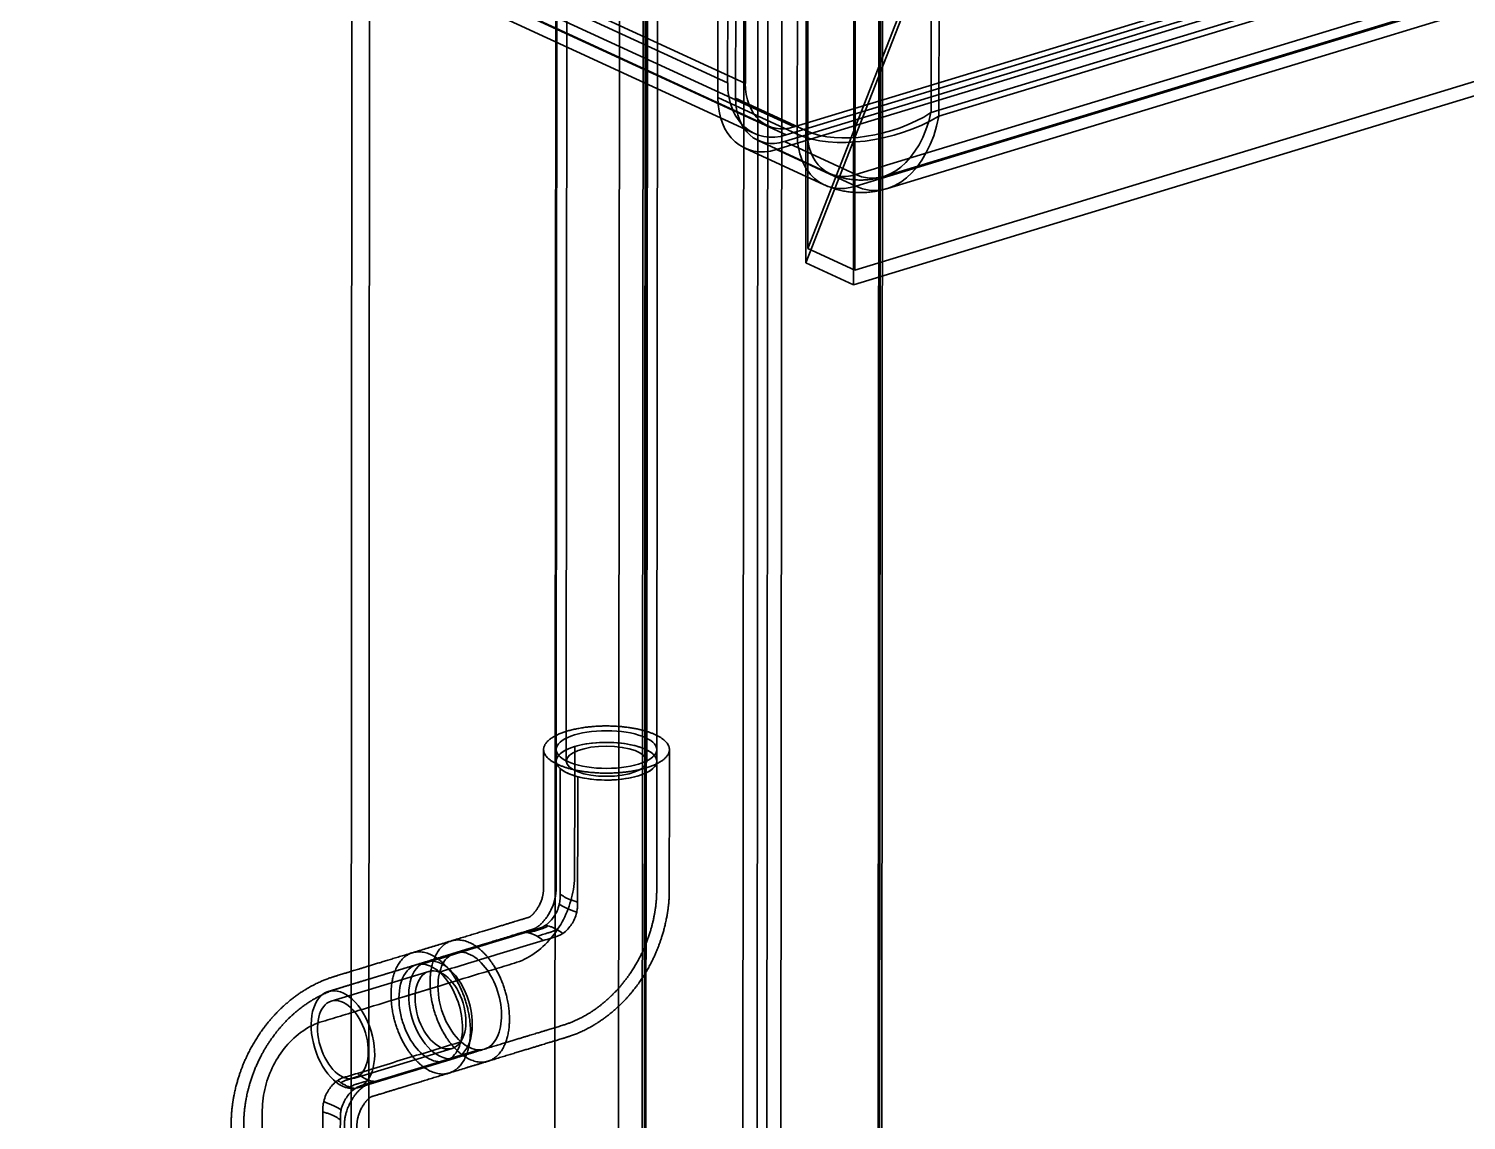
# Model space of a CAD drawing. Header units: millimetres. Extents: x 13 to 1054, y -1204 to 736.
# Drawn here: x 367.5 to 653.1, y -774.1 to -557.2 of the extents above; entities that cross this region are included whole.
import ezdxf

# ---------------------------------------------------------------- set-up
doc = ezdxf.new("R2010")
doc.units = ezdxf.units.MM
doc.layers.add('1', color=7, linetype='Continuous', true_color=0xffffff)

msp = doc.modelspace()

# ---------------------------------------------------------------- linework, layer by layer
at = {"layer": '1', "color": 27, "linetype": 'Continuous', "lineweight": 35}
for p, q in [((473.14, 483.86), (472.28, -702.77)), ((475.14, 483.86), (474.28, -702.77)), ((490.28, -702.78), (491.14, 483.85)), ((492.28, -702.78), (493.14, 483.85)), ((472.28, -700.45), (472.28, -702.77)), ((492.28, -702.78), (492.28, -700.47)), ((446.37, -742.65), (426.98, -748.55)), ((446.96, -744.56), (427.57, -750.47)), ((432.23, -765.77), (451.62, -759.87)), ((432.81, -767.69), (452.2, -761.78))]:
    msp.add_line(p, q, dxfattribs=at)
at = {"layer": '1', "color": 7, "linetype": 'Continuous', "lineweight": 35}
for p, q in [((471.74, -1189.27), (472.86, 345)), ((484.37, -1195.1), (485.48, 339.18)), ((504.53, -413.24), (504.41, -570.84)), ((508.04, -413.38), (507.93, -570.98)), ((506.35, -567.93), (506.46, -414.97)), ((509.87, -568.07), (509.98, -415.1)), ((520.19, -578.12), (520.31, -420.52)), ((522.13, -577.53), (522.25, -419.93)), ((546.86, -425.53), (546.76, -573.85)), ((548.44, -426.25), (548.33, -574.58)), ((367.47, -503.87), (506.35, -567.93)), ((369.41, -503.28), (509.87, -568.07)), ((372.82, -513.95), (511.7, -578.01)), ((373.87, -511.68), (514.33, -576.47)), ((519.56, -576.7), (379.1, -511.92)), ((517.98, -578.29), (379.09, -514.24)), ((546.76, -573.85), (670.84, -536.06)), ((548.33, -574.58), (672.42, -536.79)), ((517.62, -579.61), (649.46, -539.46)), ((645.94, -539.32), (517.98, -578.29)), ((647.52, -537.73), (519.56, -576.7)), ((516.04, -581.2), (647.88, -541.05)), ((663.66, -546.01), (531.82, -586.16)), ((663.66, -548.33), (531.82, -588.48)), ((537.37, -586.55), (668.33, -546.66)), ((538.1, -588.94), (669.06, -549.05)), ((504.41, -570.84), (520.19, -578.12)), ((507.93, -570.98), (522.13, -577.53)), ((512.39, -579.37), (526.59, -585.93)), ((531.82, -586.16), (517.62, -579.61)), ((509.76, -580.92), (525.55, -588.2)), ((531.82, -588.48), (516.04, -581.2))]:
    msp.add_line(p, q, dxfattribs=at)
at = {"layer": '1', "color": 5, "linetype": 'Continuous', "lineweight": 35}
for p, q in [((514.93, 313.85), (513.87, -1151.82)), ((516.68, -1151.93), (517.74, 313.74)), ((490.15, 305.95), (489.09, -1159.72)), ((489.82, -1159.14), (490.89, 306.53)), ((490.6, 305.48), (489.53, -1160.2)), ((535.96, -1162.01), (537.02, 303.66)), ((537.31, 304.72), (536.25, -1160.95)), ((536.7, -1161.43), (537.76, 304.24)), ((509.1, -1169.22), (510.17, 296.45)), ((512.98, 296.34), (511.92, -1169.33)), ((435.57, -36.57), (434.97, -870.92)), ((432.05, -38.75), (431.45, -868.47))]:
    msp.add_line(p, q, dxfattribs=at)
at = {"layer": '1', "color": 254, "linetype": 'Continuous', "lineweight": 35}
for p, q in [((521.88, -603.7), (522.03, -402.53)), ((522.28, -600.83), (522.42, -403.37)), ((531.35, -608.06), (531.5, -406.89)), ((531.64, -605.15), (531.79, -407.69)), ((521.88, -603.7), (564.7, -493.97)), ((522.28, -600.83), (564.31, -493.12)), ((700.42, -556.57), (531.35, -608.06)), ((697.61, -554.61), (531.64, -605.15)), ((531.64, -605.15), (522.28, -600.83)), ((531.35, -608.06), (521.88, -603.7))]:
    msp.add_line(p, q, dxfattribs=at)
at = {"layer": '1', "color": 7, "linetype": 'Continuous', "lineweight": 35}
for centre, major_axis, ratio, start_param, end_param in [((517.99, -564.39), (6.28, 13.62), 0.718822, 2.140417, 3.711214), ((519.56, -565.12), (5.24, 11.35), 0.718822, 2.140417, 3.711214), ((516.05, -567.3), (-6.28, -13.62), 0.718822, 5.28201, 6.852806), ((517.62, -568.02), (-5.24, -11.35), 0.718822, 5.28201, 6.852806), ((535.71, -568.76), (17.32, 4.91), 0.512275, 3.680416, 5.251212), ((535.71, -568.76), (1.07, 18.12), 0.643575, 2.894913, 4.465709), ((535.71, -568.76), (19.86, 4.81), 0.499476, 3.704303, 5.275099), ((535.71, -568.76), (0.27, 20.56), 0.642361, 2.862803, 4.433599), ((531.83, -574.58), (6.28, 13.62), 0.718822, 2.140417, 3.711214), ((531.83, -574.58), (5.24, 11.35), 0.718822, 2.140417, 3.711214)]:
    msp.add_ellipse(centre, major_axis=major_axis, ratio=ratio, start_param=start_param, end_param=end_param, dxfattribs=at)
at = {"layer": '1', "color": 27, "linetype": 'Continuous', "lineweight": 35}
for centre, major_axis, ratio in [((482.28, -700.46), (-10, 0.01), 0.374927), ((482.28, -702.78), (10, -0.01), 0.374927), ((482.28, -702.78), (-8, 0.01), 0.374927), ((449.29, -752.21), (2.91, -9.57), 0.585427), ((449.29, -752.21), (-2.33, 7.65), 0.585427), ((429.9, -758.12), (2.91, -9.57), 0.585427), ((429.9, -758.12), (-2.33, 7.65), 0.585427)]:
    msp.add_ellipse(centre, major_axis=major_axis, ratio=ratio, dxfattribs=at)
at = {"layer": '1', "color": 7, "linetype": 'Continuous', "lineweight": 35}
for points, knots in [([(525.55, -588.2), (525.7, -588.27), (526.03, -588.41), (526.53, -588.61), (527.04, -588.8), (527.55, -588.97), (528.08, -589.13), (528.6, -589.27), (529.13, -589.39), (529.67, -589.49), (530.21, -589.58), (530.75, -589.65), (531.29, -589.7), (531.84, -589.74), (532.39, -589.75), (532.93, -589.76), (533.48, -589.74), (534.04, -589.71), (534.59, -589.66), (535.14, -589.59), (535.69, -589.51), (536.24, -589.41), (536.8, -589.29), (537.35, -589.15), (537.78, -589.03), (538.03, -588.96), (538.1, -588.94)], [0, 0, 0, 0, 0.040588, 0.082871, 0.125132, 0.167384, 0.209636, 0.251896, 0.294173, 0.336476, 0.378814, 0.421199, 0.463641, 0.506153, 0.548749, 0.591442, 0.634248, 0.677185, 0.72027, 0.763522, 0.806962, 0.850614, 0.894499, 0.938643, 0.98307, 1, 1, 1, 1]), ([(526.59, -585.93), (526.74, -585.99), (527.04, -586.13), (527.5, -586.31), (527.97, -586.48), (528.45, -586.63), (528.93, -586.77), (529.42, -586.89), (529.91, -586.99), (530.41, -587.08), (530.91, -587.15), (531.41, -587.2), (531.91, -587.24), (532.42, -587.25), (532.93, -587.26), (533.44, -587.24), (533.95, -587.21), (534.46, -587.16), (534.97, -587.09), (535.48, -587.01), (535.99, -586.91), (536.51, -586.79), (536.97, -586.67), (537.26, -586.58), (537.37, -586.55)], [0, 0, 0, 0, 0.043572, 0.08896, 0.134328, 0.179697, 0.225077, 0.270481, 0.315923, 0.361415, 0.406974, 0.452616, 0.498359, 0.544221, 0.590223, 0.636388, 0.68274, 0.729305, 0.776111, 0.823188, 0.870567, 0.918281, 0.966364, 1, 1, 1, 1])]:
    msp.add_open_spline(points, degree=3, knots=knots, dxfattribs=at)
at = {"layer": '1', "color": 27, "linetype": 'Continuous', "lineweight": 35}
for points in [[(474.39, -696.82), (470.96, -697.86), (467.8, -699.89), (469.79, -702.12), (475.37, -704.7), (480.79, -705.89), (486.74, -705.14), (493.6, -703.05), (496.75, -701.02), (494.76, -698.79), (489.18, -696.22), (483.76, -695.03), (477.81, -695.77), (474.39, -696.82)], [(447.21, -746.8), (447.21, -742.71), (448.61, -737.91), (452.32, -737.57), (457.9, -740.14), (461.61, -743.9), (463, -749.99), (462.99, -758.18), (461.59, -762.98), (457.88, -763.32), (452.3, -760.74), (448.6, -756.99), (447.21, -750.9), (447.21, -746.8)], [(439.46, -749.17), (439.45, -753.26), (440.84, -759.35), (444.55, -763.11), (450.13, -765.68), (453.84, -765.34), (455.23, -760.54), (455.24, -752.35), (453.85, -746.26), (450.15, -742.5), (444.57, -739.93), (440.86, -740.27), (439.46, -745.07), (439.46, -749.17)]]:
    msp.add_rational_spline(points, [1.01661171379, 1.01661171379, 0.958470715535, 1.01661171379, 1.01661171379, 0.958470715535, 1.01661171379, 1.01661171379, 0.958470715535, 1.01661171379, 1.01661171379, 0.958470715535, 1.01661171379, 1.01661171379], degree=4, knots=[0, 0, 0, 0, 0, 0.25, 0.25, 0.25, 0.5, 0.5, 0.5, 0.75, 0.75, 0.75, 1, 1, 1, 1, 1], dxfattribs=at)
for points, knots in [([(476.56, -705.85), (478.05, -706.24), (479.96, -706.49), (483.84, -706.55), (485.75, -706.35), (488.04, -705.86), (488.69, -705.68), (489.91, -705.22), (490.47, -704.96), (491.87, -704.05), (492.36, -703.31), (492.16, -701.86), (491.47, -701.18), (490.02, -700.39), (489.47, -700.16), (488.13, -699.72), (487.35, -699.53), (484.78, -699.08), (482.75, -698.96), (478.96, -699.16), (477.25, -699.47), (475.96, -699.86)], [0, 0, 0, 0, 0.125, 0.125, 0.25, 0.25, 0.3125, 0.3125, 0.375, 0.375, 0.5, 0.5, 0.625, 0.625, 0.6875, 0.6875, 0.75, 0.75, 0.875, 0.875, 1, 1, 1, 1]), ([(475.96, -699.86), (475.96, -705.64), (475.95, -712.4), (475.95, -720.77), (475.95, -722.45), (475.94, -724.9), (475.96, -725.71), (475.85, -727.29), (475.75, -728.06), (474.99, -731.86), (473.73, -734.67), (471.01, -738.31), (469.97, -739.41), (467.64, -741.29), (466.35, -742.06), (464.32, -742.82), (463.63, -743.01), (462.27, -743.43), (460.24, -744.05), (458.21, -744.66), (451.47, -746.72), (446.03, -748.37), (441.03, -749.89)], [0, 0, 0, 0, 0.25, 0.25, 0.3125, 0.3125, 0.34375, 0.34375, 0.375, 0.375, 0.5, 0.5, 0.5625, 0.5625, 0.625, 0.625, 0.65625, 0.65625, 0.6875, 0.75, 0.75, 1, 1, 1, 1]), ([(469.78, -700.45), (469.78, -701.05), (469.78, -702.25), (469.77, -704.05), (469.77, -705.84), (469.77, -707.59), (469.77, -709.3), (469.77, -710.96), (469.77, -712.55), (469.77, -714.08), (469.77, -715.5), (469.77, -716.81), (469.76, -718), (469.76, -719.14), (469.76, -720.22), (469.76, -721.23), (469.76, -722.19), (469.76, -723.08), (469.76, -723.88), (469.76, -724.61), (469.76, -725.25), (469.76, -725.84), (469.76, -726.38), (469.76, -726.85), (469.76, -727.24), (469.76, -727.58), (469.76, -727.85), (469.76, -728.07), (469.76, -728.21), (469.76, -728.31), (469.76, -728.38), (469.75, -728.48), (469.74, -728.63), (469.72, -728.8), (469.71, -728.94), (469.69, -729.06), (469.66, -729.21), (469.63, -729.4), (469.58, -729.64), (469.51, -729.92), (469.41, -730.25), (469.27, -730.62), (469.12, -731), (468.94, -731.37), (468.75, -731.71), (468.57, -732), (468.4, -732.26), (468.23, -732.5), (468.07, -732.71), (467.93, -732.88), (467.82, -733.01), (467.73, -733.11), (467.65, -733.19), (467.58, -733.26), (467.5, -733.33), (467.41, -733.42), (467.32, -733.5), (467.25, -733.56), (467.18, -733.61), (467.12, -733.66), (467.05, -733.7), (467, -733.73), (466.95, -733.76), (466.9, -733.78), (466.87, -733.8), (466.84, -733.81), (466.84, -733.81), (466.88, -733.79), (466.92, -733.78), (466.92, -733.78), (466.88, -733.79), (466.85, -733.8), (466.82, -733.81), (466.76, -733.83), (466.69, -733.85), (466.56, -733.89), (466.42, -733.93), (466.25, -733.98), (466.1, -734.03), (465.91, -734.09), (465.65, -734.16), (465.31, -734.27), (464.93, -734.38), (464.49, -734.52), (463.99, -734.67), (463.43, -734.84), (462.81, -735.03), (462.13, -735.24), (461.4, -735.46), (460.61, -735.7), (459.78, -735.95), (458.91, -736.22), (458, -736.49), (457.05, -736.78), (456.05, -737.09), (454.99, -737.41), (453.89, -737.74), (452.75, -738.09), (451.55, -738.46), (450.32, -738.83), (449.05, -739.22), (447.75, -739.61), (446.43, -740.02), (445.08, -740.43), (444.17, -740.71), (443.71, -740.85)], [0, 0, 0, 0, 0.027781, 0.055554, 0.083099, 0.110229, 0.136778, 0.162151, 0.186716, 0.210376, 0.233053, 0.252416, 0.270906, 0.288493, 0.305154, 0.32087, 0.33563, 0.349424, 0.362247, 0.373058, 0.383064, 0.392267, 0.400669, 0.408269, 0.413978, 0.419115, 0.424095, 0.426993, 0.429261, 0.43087, 0.432069, 0.433168, 0.436313, 0.440042, 0.441688, 0.443716, 0.446568, 0.449815, 0.45332, 0.458058, 0.463208, 0.468785, 0.474809, 0.480897, 0.486405, 0.491348, 0.495777, 0.5003, 0.505148, 0.508526, 0.511634, 0.514385, 0.516227, 0.518298, 0.520848, 0.523877, 0.527703, 0.530532, 0.533281, 0.537078, 0.541515, 0.545971, 0.550518, 0.555027, 0.55811, 0.560852, 0.56366, 0.566139, 0.568598, 0.57105, 0.573262, 0.574088, 0.574671, 0.575731, 0.576857, 0.578761, 0.582573, 0.585094, 0.587802, 0.590795, 0.595966, 0.602102, 0.609198, 0.617247, 0.626247, 0.636666, 0.648116, 0.660597, 0.67411, 0.68866, 0.704256, 0.719929, 0.736547, 0.7541, 0.772576, 0.791959, 0.812229, 0.833359, 0.855318, 0.878069, 0.901567, 0.925323, 0.949692, 0.974609, 1, 1, 1, 1]), ([(450.99, -764.76), (451.45, -764.62), (452.37, -764.34), (453.74, -763.93), (455.06, -763.52), (456.36, -763.13), (457.6, -762.75), (458.79, -762.39), (459.93, -762.04), (461.03, -761.7), (462.09, -761.38), (463.1, -761.07), (464.07, -760.78), (464.99, -760.5), (465.85, -760.24), (466.66, -759.99), (467.42, -759.76), (468.12, -759.54), (468.77, -759.35), (469.37, -759.16), (469.91, -759), (470.4, -758.85), (470.84, -758.72), (471.22, -758.6), (471.55, -758.5), (471.85, -758.41), (472.18, -758.31), (472.57, -758.19), (473.02, -758.05), (473.41, -757.93), (473.74, -757.83), (473.97, -757.76), (474.2, -757.69), (474.42, -757.63), (474.62, -757.56), (474.87, -757.48), (475.17, -757.38), (475.54, -757.25), (475.93, -757.1), (476.31, -756.95), (476.72, -756.78), (477.15, -756.59), (477.61, -756.38), (478.07, -756.16), (478.52, -755.92), (478.97, -755.68), (479.42, -755.43), (479.77, -755.22), (480.03, -755.06), (480.19, -754.96), (480.34, -754.87), (480.5, -754.77), (480.71, -754.63), (480.96, -754.47), (481.23, -754.28), (481.51, -754.09), (481.8, -753.88), (482.08, -753.67), (482.37, -753.46), (482.68, -753.22), (483.02, -752.94), (483.35, -752.67), (483.66, -752.41), (483.95, -752.16), (484.21, -751.92), (484.47, -751.69), (484.73, -751.44), (485.02, -751.17), (485.33, -750.86), (485.68, -750.5), (486, -750.17), (486.26, -749.89), (486.44, -749.69), (486.58, -749.53), (486.68, -749.41), (486.76, -749.33), (486.84, -749.23), (486.95, -749.11), (487.09, -748.94), (487.28, -748.71), (487.53, -748.41), (487.82, -748.04), (488.14, -747.63), (488.55, -747.08), (489.05, -746.37), (489.61, -745.52), (490.15, -744.65), (490.66, -743.77), (491.13, -742.88), (491.54, -742.07), (491.87, -741.34), (492.16, -740.7), (492.41, -740.07), (492.65, -739.47), (492.86, -738.88), (493.08, -738.25), (493.3, -737.57), (493.53, -736.81), (493.76, -735.98), (493.93, -735.25), (494.07, -734.64), (494.16, -734.2), (494.24, -733.81), (494.3, -733.48), (494.35, -733.2), (494.38, -732.99), (494.41, -732.82), (494.44, -732.64), (494.47, -732.42), (494.51, -732.15), (494.54, -731.86), (494.58, -731.56), (494.63, -731.07), (494.69, -730.39), (494.73, -729.65), (494.74, -729.06), (494.75, -728.64), (494.75, -728.28), (494.76, -727.96), (494.76, -727.67), (494.76, -727.36), (494.76, -726.97), (494.76, -726.5), (494.76, -725.94), (494.76, -725.31), (494.76, -724.62), (494.76, -723.86), (494.76, -723.04), (494.76, -722.16), (494.76, -721.22), (494.76, -720.22), (494.76, -719.17), (494.76, -718.05), (494.77, -716.88), (494.77, -715.66), (494.77, -714.38), (494.77, -713.06), (494.77, -711.69), (494.77, -710.28), (494.77, -708.65), (494.77, -706.78), (494.77, -704.7), (494.78, -702.59), (494.78, -701.18), (494.78, -700.47)], [0, 0, 0, 0, 0.01818, 0.035964, 0.0533, 0.070143, 0.086454, 0.101923, 0.116819, 0.13112, 0.144804, 0.158117, 0.170759, 0.182719, 0.19399, 0.204564, 0.214439, 0.223617, 0.232083, 0.239859, 0.246945, 0.253342, 0.25905, 0.263983, 0.26825, 0.271961, 0.275772, 0.281175, 0.286948, 0.2931, 0.296144, 0.299266, 0.302068, 0.304754, 0.307214, 0.309666, 0.313234, 0.317701, 0.322211, 0.326519, 0.330753, 0.336292, 0.341452, 0.346793, 0.352349, 0.357635, 0.362979, 0.368361, 0.370646, 0.372578, 0.374309, 0.376301, 0.378582, 0.38211, 0.385596, 0.389128, 0.392835, 0.396676, 0.400115, 0.404171, 0.408899, 0.413725, 0.417582, 0.421424, 0.425477, 0.428806, 0.432351, 0.436415, 0.44102, 0.44616, 0.451827, 0.455123, 0.457908, 0.460102, 0.461708, 0.462742, 0.463699, 0.465541, 0.467797, 0.470463, 0.474672, 0.479608, 0.485031, 0.490455, 0.50088, 0.511265, 0.521622, 0.531969, 0.542256, 0.55211, 0.559511, 0.566618, 0.573434, 0.579962, 0.586207, 0.592641, 0.600089, 0.608138, 0.616805, 0.626109, 0.631191, 0.635841, 0.639902, 0.643373, 0.646246, 0.648515, 0.649985, 0.651684, 0.654016, 0.65694, 0.660009, 0.663119, 0.666274, 0.675202, 0.684557, 0.689506, 0.69412, 0.697958, 0.701102, 0.704188, 0.707464, 0.711068, 0.716564, 0.722695, 0.729465, 0.736879, 0.745109, 0.754007, 0.763566, 0.773778, 0.784634, 0.796127, 0.808245, 0.820971, 0.834287, 0.848169, 0.862586, 0.877506, 0.892885, 0.908678, 0.930962, 0.953751, 0.976843, 1, 1, 1, 1]), ([(475.96, -699.86), (475.22, -700.09), (474.52, -700.37), (473.35, -701.03), (472.89, -701.41), (472.32, -702.22), (472.22, -702.65), (472.35, -703.27), (472.44, -703.48), (472.64, -703.77), (472.71, -703.87), (472.84, -704.01), (472.91, -704.08), (472.98, -704.15), (473.03, -704.2), (473.05, -704.22), (473.08, -704.25)], [0, 0, 0, 0, 0.25, 0.25, 0.5, 0.5, 0.75, 0.75, 0.875, 0.875, 0.9375, 0.9375, 0.96875, 0.984375, 0.984375, 1, 1, 1, 1]), ([(472.28, -702.77), (472.28, -702.99), (472.28, -703.54), (472.27, -704.42), (472.27, -705.38), (472.27, -706.3), (472.27, -707.15), (472.27, -707.94), (472.27, -708.66), (472.27, -709.32), (472.27, -709.92), (472.27, -710.46), (472.27, -710.98), (472.27, -711.49), (472.27, -712), (472.27, -712.51), (472.27, -713.03), (472.27, -714.11), (472.27, -715.76), (472.26, -718), (472.26, -720), (472.26, -721.76), (472.26, -723.3), (472.26, -724.53), (472.26, -725.43), (472.26, -725.97), (472.26, -726.48), (472.26, -726.94), (472.26, -727.35), (472.26, -727.72), (472.26, -728.02), (472.26, -728.28), (472.26, -728.5), (472.25, -728.67), (472.23, -728.85), (472.21, -729.03), (472.19, -729.19), (472.17, -729.36), (472.14, -729.56), (472.1, -729.81), (472.04, -730.11), (471.95, -730.45), (471.85, -730.81), (471.73, -731.2), (471.58, -731.58), (471.41, -731.99), (471.21, -732.42), (470.98, -732.85), (470.73, -733.27), (470.47, -733.67), (470.22, -734.02), (469.99, -734.32), (469.79, -734.56), (469.63, -734.74), (469.49, -734.88), (469.37, -735.01), (469.23, -735.14), (469.09, -735.28), (468.94, -735.41), (468.81, -735.51), (468.7, -735.59), (468.61, -735.66), (468.52, -735.72), (468.42, -735.79), (468.33, -735.85), (468.24, -735.9), (468.18, -735.93), (468.13, -735.96), (468.08, -735.98), (468.03, -736.01), (467.97, -736.04), (467.9, -736.07), (467.84, -736.1), (467.8, -736.11), (467.79, -736.12), (467.78, -736.12), (467.78, -736.12), (467.76, -736.13), (467.73, -736.15), (467.69, -736.16), (467.59, -736.19), (467.43, -736.24), (467.2, -736.31), (466.96, -736.38), (466.73, -736.45), (466.4, -736.55), (465.96, -736.68), (465.38, -736.86), (464.74, -737.05), (464.03, -737.27), (463.12, -737.55), (462.01, -737.89), (460.73, -738.28), (459.28, -738.72), (457.66, -739.21), (455.88, -739.75), (454.13, -740.29), (452.83, -740.68), (451.97, -740.94), (451.55, -741.07), (451.11, -741.21), (450.63, -741.35), (450.1, -741.51), (449.51, -741.69), (448.89, -741.88), (448.24, -742.08), (447.56, -742.29), (446.84, -742.51), (446.07, -742.74), (445.27, -742.99), (444.72, -743.15), (444.43, -743.24)], [0, 0, 0, 0, 0.009934, 0.025664, 0.040626, 0.054757, 0.068003, 0.080107, 0.091276, 0.10148, 0.110693, 0.11905, 0.126853, 0.134708, 0.142614, 0.15057, 0.158575, 0.166625, 0.200636, 0.23527, 0.27038, 0.293236, 0.317052, 0.341783, 0.350305, 0.358814, 0.366706, 0.37388, 0.380317, 0.386014, 0.390966, 0.394405, 0.398355, 0.402497, 0.4053, 0.408537, 0.411432, 0.413659, 0.417052, 0.420981, 0.425505, 0.430738, 0.436673, 0.442141, 0.448068, 0.454441, 0.461245, 0.468446, 0.47531, 0.482626, 0.489104, 0.494765, 0.499572, 0.503498, 0.506247, 0.509297, 0.51276, 0.516736, 0.521011, 0.52497, 0.52766, 0.530413, 0.533236, 0.536377, 0.540267, 0.543161, 0.545573, 0.547323, 0.548719, 0.550526, 0.552755, 0.555933, 0.558549, 0.560552, 0.561861, 0.563121, 0.564392, 0.56572, 0.567099, 0.568471, 0.569983, 0.575202, 0.579556, 0.583586, 0.587879, 0.592427, 0.60201, 0.612065, 0.624535, 0.63755, 0.651095, 0.675278, 0.698991, 0.722277, 0.755658, 0.788639, 0.821098, 0.852805, 0.86065, 0.868441, 0.87631, 0.885085, 0.894905, 0.905756, 0.917624, 0.929379, 0.941954, 0.955329, 0.969481, 0.984381, 1, 1, 1, 1]), ([(450.26, -762.37), (450.59, -762.27), (451.37, -762.03), (452.57, -761.67), (453.85, -761.28), (455.11, -760.9), (456.31, -760.53), (457.46, -760.18), (458.56, -759.84), (459.62, -759.52), (460.64, -759.21), (461.61, -758.91), (462.55, -758.63), (463.42, -758.36), (464.25, -758.11), (465.02, -757.87), (465.75, -757.65), (466.41, -757.45), (467.03, -757.27), (467.58, -757.09), (468.09, -756.94), (468.54, -756.8), (468.94, -756.68), (469.29, -756.58), (469.58, -756.49), (469.85, -756.41), (470.13, -756.32), (470.46, -756.22), (470.85, -756.1), (471.27, -755.97), (471.73, -755.83), (472.19, -755.69), (472.67, -755.55), (473.12, -755.41), (473.66, -755.24), (474.26, -755.05), (474.9, -754.82), (475.51, -754.58), (475.99, -754.37), (476.35, -754.21), (476.63, -754.08), (476.92, -753.94), (477.22, -753.78), (477.56, -753.6), (477.91, -753.41), (478.23, -753.23), (478.49, -753.07), (478.7, -752.95), (478.9, -752.82), (479.12, -752.69), (479.37, -752.52), (479.64, -752.34), (479.93, -752.14), (480.2, -751.95), (480.44, -751.78), (480.65, -751.63), (480.82, -751.5), (480.99, -751.37), (481.17, -751.22), (481.39, -751.05), (481.62, -750.87), (481.85, -750.67), (482.09, -750.46), (482.37, -750.22), (482.63, -749.99), (482.85, -749.78), (483.01, -749.63), (483.14, -749.51), (483.23, -749.42), (483.37, -749.28), (483.57, -749.09), (483.83, -748.82), (484.11, -748.53), (484.42, -748.2), (484.75, -747.83), (485.11, -747.42), (485.49, -746.96), (485.9, -746.45), (486.32, -745.89), (486.77, -745.27), (487.23, -744.59), (487.7, -743.86), (488.14, -743.13), (488.55, -742.4), (488.92, -741.71), (489.26, -741.02), (489.58, -740.34), (489.9, -739.62), (490.21, -738.86), (490.5, -738.06), (490.77, -737.29), (491, -736.54), (491.21, -735.83), (491.38, -735.17), (491.52, -734.59), (491.63, -734.11), (491.71, -733.72), (491.77, -733.39), (491.81, -733.17), (491.84, -733.03), (491.85, -732.95), (491.87, -732.84), (491.9, -732.69), (491.93, -732.51), (491.96, -732.29), (492.01, -731.99), (492.05, -731.65), (492.09, -731.29), (492.12, -730.99), (492.15, -730.74), (492.17, -730.53), (492.18, -730.34), (492.19, -730.15), (492.21, -729.95), (492.22, -729.74), (492.23, -729.54), (492.24, -729.31), (492.24, -729.06), (492.25, -728.8), (492.25, -728.54), (492.26, -728.3), (492.26, -728.06), (492.26, -727.83), (492.26, -727.6), (492.26, -727.34), (492.26, -727.04), (492.26, -726.71), (492.26, -726.41), (492.26, -726.11), (492.26, -725.78), (492.26, -725.38), (492.26, -724.92), (492.26, -724.39), (492.26, -723.78), (492.26, -723.11), (492.26, -722.37), (492.26, -721.56), (492.26, -720.69), (492.26, -719.74), (492.26, -718.73), (492.26, -717.66), (492.27, -716.54), (492.27, -715.36), (492.27, -714.12), (492.27, -712.82), (492.27, -711.45), (492.27, -710.03), (492.27, -708.56), (492.27, -707.05), (492.27, -705.51), (492.27, -704.09), (492.28, -703.17), (492.28, -702.78)], [0, 0, 0, 0, 0.013698, 0.031978, 0.049783, 0.067067, 0.083789, 0.099633, 0.114875, 0.12949, 0.143458, 0.157027, 0.169891, 0.182039, 0.193462, 0.204153, 0.214107, 0.223322, 0.231781, 0.239507, 0.246501, 0.252763, 0.258293, 0.263012, 0.267025, 0.270434, 0.274044, 0.278834, 0.284158, 0.290019, 0.296417, 0.303099, 0.309338, 0.315871, 0.322055, 0.330102, 0.337864, 0.345549, 0.352407, 0.35578, 0.359211, 0.362746, 0.366619, 0.370859, 0.375472, 0.380216, 0.38332, 0.385808, 0.388305, 0.391178, 0.394499, 0.398342, 0.402358, 0.406259, 0.409528, 0.412266, 0.414645, 0.416671, 0.419333, 0.422445, 0.426003, 0.429059, 0.432607, 0.436644, 0.441164, 0.444121, 0.446582, 0.448485, 0.449834, 0.450929, 0.454812, 0.458973, 0.463407, 0.468198, 0.47361, 0.479662, 0.486164, 0.493259, 0.500943, 0.509207, 0.518045, 0.527449, 0.537418, 0.545635, 0.554165, 0.562512, 0.570539, 0.578253, 0.587889, 0.597003, 0.605601, 0.614223, 0.622254, 0.629691, 0.636527, 0.641461, 0.645793, 0.649435, 0.652381, 0.653178, 0.653985, 0.655174, 0.656792, 0.658841, 0.661328, 0.664072, 0.668638, 0.672551, 0.675794, 0.678601, 0.680873, 0.682638, 0.684673, 0.687298, 0.689323, 0.691612, 0.694177, 0.697023, 0.700055, 0.703013, 0.705561, 0.708391, 0.710991, 0.713503, 0.715916, 0.719978, 0.723722, 0.727147, 0.730315, 0.734086, 0.738645, 0.743998, 0.75015, 0.757105, 0.764863, 0.773423, 0.782759, 0.792882, 0.803787, 0.815466, 0.827906, 0.840848, 0.854488, 0.8688, 0.883754, 0.899635, 0.916097, 0.933083, 0.950528, 0.968355, 0.986476, 1, 1, 1, 1]), ([(473.08, -704.25), (473.46, -704.58), (473.96, -704.88), (475.08, -705.4), (475.76, -705.64), (476.56, -705.85)], [0, 0, 0, 0, 0.5, 0.5, 1, 1, 1, 1]), ([(473.08, -706.56), (473.08, -710.03), (473.08, -713.79), (473.07, -719.54), (473.07, -721.48), (473.07, -724.37), (473.07, -725.34), (473.07, -727.26), (473.06, -728.23), (473.06, -729.16)], [0, 0, 0, 0, 0.5, 0.5, 0.75, 0.75, 0.875, 0.875, 1, 1, 1, 1]), ([(476.55, -708.17), (476.55, -711.64), (476.55, -715.39), (476.55, -721.14), (476.54, -723.08), (476.54, -725.98), (476.54, -726.94), (476.54, -728.86), (476.54, -729.83), (476.54, -730.76)], [0, 0, 0, 0, 0.5, 0.5, 0.75, 0.75, 0.875, 0.875, 1, 1, 1, 1]), ([(472.89, -731.21), (472.79, -731.67), (472.63, -732.13), (472.27, -732.94), (472.06, -733.29), (471.66, -733.9), (471.43, -734.21), (470.84, -734.85), (470.5, -735.16), (470.11, -735.42)], [0, 0, 0, 0, 0.25, 0.25, 0.5, 0.5, 0.75, 0.75, 1, 1, 1, 1]), ([(473.06, -729.16), (473.06, -729.36), (473.06, -729.59), (473.06, -729.81), (473.06, -729.86), (473.06, -729.98), (473.05, -730.09), (473.04, -730.19), (473.05, -730.18), (473.04, -730.21), (473.04, -730.23), (473.04, -730.29), (473.03, -730.34), (473, -730.59), (472.96, -730.9), (472.89, -731.21)], [0, 0, 0, 0, 0.125, 0.125, 0.1875, 0.1875, 0.25, 0.25, 0.3125, 0.3125, 0.375, 0.375, 0.5, 0.5, 1, 1, 1, 1]), ([(472.89, -731.21), (473.29, -731.46), (473.79, -731.72), (474.91, -732.23), (475.58, -732.52), (476.37, -732.81)], [0, 0, 0, 0, 0.5, 0.5, 1, 1, 1, 1]), ([(473.06, -729.16), (473.19, -729.27), (473.33, -729.38), (473.63, -729.58), (473.8, -729.68), (474.13, -729.87), (474.31, -729.96), (474.69, -730.14), (474.89, -730.22), (475.31, -730.38), (475.54, -730.46), (476.02, -730.61), (476.28, -730.69), (476.54, -730.76)], [0, 0, 0, 0, 0.166667, 0.166667, 0.333333, 0.333333, 0.5, 0.5, 0.666667, 0.666667, 0.833333, 0.833333, 1, 1, 1, 1]), ([(476.54, -730.76), (476.54, -731.09), (476.53, -731.67), (476.52, -731.78), (476.52, -731.82), (476.51, -731.89), (476.5, -731.94), (476.49, -732.08), (476.47, -732.23), (476.43, -732.47), (476.4, -732.66), (476.37, -732.81)], [0, 0, 0, 0, 0.25, 0.25, 0.375, 0.375, 0.5, 0.5, 0.75, 0.75, 1, 1, 1, 1]), ([(476.37, -732.81), (476.26, -733.28), (476.11, -733.73), (475.74, -734.54), (475.54, -734.89), (475.14, -735.5), (474.9, -735.82), (474.32, -736.45), (473.97, -736.76), (473.58, -737.02)], [0, 0, 0, 0, 0.25, 0.25, 0.5, 0.5, 0.75, 0.75, 1, 1, 1, 1]), ([(466.19, -736.82), (464.44, -737.36), (462.7, -737.89), (459.21, -738.95), (457.46, -739.48), (452.26, -741.07), (448.84, -742.11), (445.62, -743.09)], [0, 0, 0, 0, 0.25, 0.25, 0.5, 0.5, 1, 1, 1, 1]), ([(470.11, -735.42), (469.92, -735.54), (469.71, -735.66), (469.39, -735.81), (469.26, -735.87), (469.17, -735.91), (469.09, -735.94), (469, -735.97), (468.96, -735.98), (468.84, -736.02), (468.7, -736.06), (468.31, -736.18), (468.05, -736.26), (467.25, -736.5), (466.72, -736.66), (466.19, -736.82)], [0, 0, 0, 0, 0.25, 0.25, 0.5, 0.5, 0.53125, 0.53125, 0.5625, 0.5625, 0.625, 0.625, 0.75, 0.75, 1, 1, 1, 1]), ([(470.64, -735.51), (470.45, -735.64), (470.25, -735.74), (469.95, -735.89), (469.83, -735.94), (469.78, -735.96), (469.69, -736), (469.58, -736.04), (469.55, -736.05), (469.42, -736.09), (469.29, -736.13), (468.9, -736.25), (468.64, -736.33), (467.84, -736.57), (467.31, -736.73), (466.78, -736.89)], [0, 0, 0, 0, 0.25, 0.25, 0.5, 0.5, 0.53125, 0.53125, 0.5625, 0.5625, 0.625, 0.625, 0.75, 0.75, 1, 1, 1, 1]), ([(472.33, -736.2), (472.11, -736.34), (471.8, -736.5), (471.63, -736.58), (471.59, -736.6), (471.56, -736.61), (471.54, -736.62), (471.53, -736.62), (471.53, -736.62), (471.52, -736.63), (471.45, -736.66), (471.38, -736.68), (471.33, -736.7), (471.28, -736.72), (471.25, -736.73), (471.2, -736.74), (471.16, -736.76), (471.06, -736.79), (470.96, -736.82), (470.79, -736.87), (470.7, -736.89), (469.92, -737.13), (469.2, -737.35), (468.5, -737.57)], [0, 0, 0, 0, 0.333333, 0.333333, 0.416667, 0.416667, 0.458333, 0.458333, 0.5, 0.5, 0.520833, 0.520833, 0.541667, 0.541667, 0.5625, 0.5625, 0.583333, 0.583333, 0.625, 0.625, 0.666667, 0.666667, 1, 1, 1, 1]), ([(470.64, -735.51), (470.82, -735.56), (471.01, -735.61), (471.37, -735.74), (471.56, -735.82), (471.94, -736), (472.13, -736.09), (472.33, -736.2)], [0, 0, 0, 0, 0.333333, 0.333333, 0.666667, 0.666667, 1, 1, 1, 1]), ([(451.46, -738.49), (451, -738.63), (450.08, -738.91), (448.71, -739.32), (447.38, -739.73), (446.09, -740.12), (444.85, -740.5), (443.66, -740.86), (442.52, -741.21), (441.42, -741.54), (440.36, -741.86), (439.35, -742.17), (438.38, -742.47), (437.46, -742.75), (436.6, -743.01), (435.79, -743.26), (435.03, -743.49), (434.33, -743.7), (433.68, -743.9), (433.08, -744.08), (432.54, -744.25), (432.05, -744.4), (431.61, -744.53), (431.23, -744.65), (430.9, -744.75), (430.6, -744.84), (430.27, -744.94), (429.88, -745.06), (429.43, -745.2), (429.04, -745.31), (428.71, -745.41), (428.48, -745.48), (428.25, -745.55), (428.03, -745.62), (427.83, -745.69), (427.58, -745.77), (427.28, -745.87), (426.91, -746), (426.52, -746.15), (426.14, -746.3), (425.73, -746.47), (425.3, -746.66), (424.84, -746.87), (424.38, -747.09), (423.93, -747.32), (423.48, -747.57), (423.03, -747.82), (422.68, -748.03), (422.42, -748.18), (422.26, -748.28), (422.11, -748.38), (421.95, -748.48), (421.74, -748.62), (421.49, -748.78), (421.22, -748.97), (420.94, -749.16), (420.65, -749.37), (420.37, -749.57), (420.08, -749.79), (419.77, -750.03), (419.43, -750.3), (419.09, -750.58), (418.79, -750.84), (418.5, -751.08), (418.24, -751.32), (417.98, -751.56), (417.72, -751.8), (417.43, -752.08), (417.12, -752.39), (416.77, -752.74), (416.45, -753.08), (416.19, -753.36), (416.01, -753.56), (415.87, -753.72), (415.76, -753.83), (415.69, -753.92), (415.61, -754.02), (415.5, -754.14), (415.36, -754.31), (415.17, -754.54), (414.92, -754.83), (414.63, -755.2), (414.31, -755.61), (413.9, -756.17), (413.4, -756.87), (412.84, -757.73), (412.3, -758.6), (411.79, -759.48), (411.32, -760.37), (410.91, -761.18), (410.58, -761.91), (410.29, -762.55), (410.04, -763.17), (409.8, -763.78), (409.58, -764.37), (409.37, -764.99), (409.15, -765.68), (408.92, -766.44), (408.69, -767.26), (408.51, -768), (408.38, -768.6), (408.29, -769.05), (408.21, -769.43), (408.15, -769.77), (408.1, -770.04), (408.07, -770.26), (408.04, -770.43), (408.01, -770.61), (407.98, -770.83), (407.94, -771.1), (407.91, -771.39), (407.87, -771.69), (407.82, -772.18), (407.76, -772.86), (407.72, -773.6), (407.71, -774.19), (407.7, -774.61), (407.69, -774.97), (407.69, -775.29), (407.69, -775.58), (407.69, -775.89), (407.69, -776.27), (407.69, -776.74), (407.69, -777.31), (407.69, -777.94), (407.69, -778.63), (407.69, -779.38), (407.69, -780.2), (407.69, -781.09), (407.69, -782.03), (407.69, -783.03), (407.69, -784.08), (407.69, -785.2), (407.68, -786.37), (407.68, -787.59), (407.68, -788.86), (407.68, -790.19), (407.68, -791.56), (407.68, -792.97), (407.68, -794.6), (407.68, -796.46), (407.68, -798.55), (407.67, -800.66), (407.67, -802.07), (407.67, -802.78)], [0, 0, 0, 0, 0.01818, 0.035964, 0.0533, 0.070143, 0.086454, 0.101923, 0.116819, 0.13112, 0.144804, 0.158117, 0.170759, 0.182719, 0.19399, 0.204564, 0.214439, 0.223617, 0.232083, 0.239859, 0.246945, 0.253342, 0.25905, 0.263983, 0.26825, 0.271961, 0.275772, 0.281175, 0.286948, 0.2931, 0.296144, 0.299266, 0.302068, 0.304754, 0.307214, 0.309666, 0.313234, 0.317701, 0.322211, 0.326519, 0.330753, 0.336292, 0.341452, 0.346793, 0.352349, 0.357635, 0.362979, 0.368361, 0.370646, 0.372578, 0.374309, 0.376301, 0.378582, 0.38211, 0.385596, 0.389128, 0.392835, 0.396676, 0.400115, 0.404171, 0.408899, 0.413725, 0.417582, 0.421424, 0.425477, 0.428806, 0.432351, 0.436415, 0.44102, 0.44616, 0.451827, 0.455123, 0.457908, 0.460102, 0.461708, 0.462742, 0.463699, 0.465541, 0.467797, 0.470463, 0.474672, 0.479608, 0.485031, 0.490455, 0.50088, 0.511265, 0.521622, 0.531969, 0.542256, 0.55211, 0.559511, 0.566618, 0.573434, 0.579962, 0.586207, 0.592641, 0.600089, 0.608138, 0.616805, 0.626109, 0.631191, 0.635841, 0.639902, 0.643373, 0.646246, 0.648515, 0.649985, 0.651684, 0.654016, 0.65694, 0.660009, 0.663119, 0.666274, 0.675202, 0.684557, 0.689506, 0.69412, 0.697958, 0.701102, 0.704188, 0.707464, 0.711068, 0.716564, 0.722695, 0.729465, 0.736879, 0.745109, 0.754007, 0.763566, 0.773778, 0.784634, 0.796127, 0.808245, 0.820971, 0.834287, 0.848169, 0.862586, 0.877506, 0.892885, 0.908678, 0.930962, 0.953751, 0.976843, 1, 1, 1, 1]), ([(469.67, -738.43), (467.91, -738.96), (466.17, -739.49), (462.69, -740.55), (460.94, -741.08), (455.73, -742.67), (452.31, -743.71), (449.09, -744.69)], [0, 0, 0, 0, 0.25, 0.25, 0.5, 0.5, 1, 1, 1, 1]), ([(473.58, -737.02), (473.39, -737.14), (473.18, -737.26), (472.86, -737.41), (472.74, -737.47), (472.64, -737.51), (472.57, -737.54), (472.47, -737.57), (472.44, -737.58), (472.31, -737.62), (472.17, -737.66), (471.79, -737.78), (471.52, -737.86), (470.73, -738.1), (470.2, -738.27), (469.67, -738.43)], [0, 0, 0, 0, 0.25, 0.25, 0.5, 0.5, 0.53125, 0.53125, 0.5625, 0.5625, 0.625, 0.625, 0.75, 0.75, 1, 1, 1, 1]), ([(452.19, -740.88), (451.84, -740.98), (451.02, -741.23), (449.76, -741.62), (448.4, -742.03), (447.09, -742.43), (445.81, -742.82), (444.57, -743.2), (443.37, -743.56), (442.21, -743.92), (441.07, -744.26), (439.98, -744.6), (438.93, -744.91), (437.94, -745.22), (437.01, -745.5), (436.15, -745.76), (435.34, -746.01), (434.6, -746.23), (433.91, -746.44), (433.28, -746.64), (432.7, -746.81), (432.17, -746.97), (431.71, -747.11), (431.32, -747.23), (430.99, -747.33), (430.7, -747.42), (430.42, -747.51), (430.17, -747.58), (429.92, -747.66), (429.68, -747.73), (429.45, -747.8), (429.23, -747.87), (428.95, -747.95), (428.57, -748.07), (428.13, -748.22), (427.66, -748.39), (427.2, -748.56), (426.77, -748.74), (426.42, -748.89), (426.12, -749.03), (425.89, -749.14), (425.64, -749.26), (425.38, -749.39), (425.1, -749.53), (424.79, -749.7), (424.46, -749.88), (424.14, -750.06), (423.87, -750.23), (423.64, -750.37), (423.45, -750.49), (423.28, -750.6), (423.11, -750.7), (422.95, -750.81), (422.75, -750.94), (422.5, -751.12), (422.17, -751.35), (421.8, -751.62), (421.4, -751.92), (421, -752.24), (420.65, -752.54), (420.35, -752.8), (420.09, -753.01), (419.86, -753.23), (419.65, -753.42), (419.46, -753.59), (419.29, -753.76), (419.09, -753.96), (418.84, -754.2), (418.57, -754.48), (418.3, -754.76), (418.05, -755.03), (417.8, -755.3), (417.59, -755.54), (417.41, -755.75), (417.26, -755.93), (417.13, -756.09), (417.02, -756.22), (416.94, -756.32), (416.88, -756.39), (416.81, -756.48), (416.7, -756.62), (416.53, -756.83), (416.32, -757.11), (416.07, -757.44), (415.79, -757.82), (415.48, -758.26), (415.15, -758.76), (414.82, -759.27), (414.5, -759.79), (414.19, -760.32), (413.88, -760.88), (413.53, -761.53), (413.17, -762.25), (412.81, -763.04), (412.48, -763.8), (412.19, -764.53), (411.92, -765.27), (411.66, -766.03), (411.42, -766.79), (411.22, -767.5), (411.05, -768.16), (410.9, -768.76), (410.78, -769.32), (410.69, -769.78), (410.62, -770.16), (410.57, -770.47), (410.52, -770.78), (410.47, -771.1), (410.41, -771.48), (410.36, -771.91), (410.32, -772.33), (410.28, -772.72), (410.26, -773.06), (410.24, -773.42), (410.22, -773.8), (410.21, -774.16), (410.2, -774.49), (410.19, -774.77), (410.19, -774.98), (410.19, -775.14), (410.19, -775.28), (410.19, -775.4), (410.19, -775.52), (410.19, -775.71), (410.19, -775.98), (410.19, -776.35), (410.19, -776.78), (410.19, -777.29), (410.19, -777.86), (410.19, -778.5), (410.19, -779.21), (410.19, -780), (410.19, -780.85), (410.19, -781.78), (410.19, -782.77), (410.19, -783.84), (410.19, -784.96), (410.18, -786.14), (410.18, -787.37), (410.18, -788.67), (410.18, -790.03), (410.18, -791.45), (410.18, -792.93), (410.18, -794.46), (410.18, -796.03), (410.18, -797.62), (410.17, -799.11), (410.17, -800.06), (410.17, -800.46)], [0, 0, 0, 0, 0.014542, 0.033699, 0.052414, 0.070636, 0.088323, 0.105436, 0.121944, 0.137818, 0.153744, 0.168928, 0.183353, 0.197004, 0.209871, 0.221948, 0.232949, 0.243203, 0.252711, 0.261476, 0.269497, 0.276775, 0.283309, 0.288415, 0.29295, 0.296936, 0.300669, 0.304243, 0.307658, 0.310923, 0.31404, 0.317013, 0.320158, 0.324961, 0.33094, 0.336546, 0.342354, 0.347535, 0.352547, 0.35544, 0.358422, 0.361494, 0.364765, 0.368299, 0.372145, 0.376544, 0.381058, 0.384523, 0.387425, 0.389885, 0.392193, 0.394364, 0.396447, 0.398618, 0.40246, 0.406859, 0.41208, 0.41775, 0.423506, 0.429234, 0.432995, 0.436677, 0.440261, 0.443459, 0.44619, 0.448568, 0.451403, 0.455485, 0.45988, 0.464117, 0.468201, 0.472157, 0.476043, 0.478623, 0.481174, 0.483573, 0.485466, 0.486831, 0.487672, 0.488371, 0.490541, 0.493531, 0.497335, 0.501948, 0.507022, 0.512802, 0.519281, 0.526451, 0.532568, 0.539109, 0.546075, 0.553132, 0.562835, 0.572106, 0.580955, 0.589387, 0.597409, 0.606585, 0.615162, 0.623138, 0.630509, 0.63727, 0.643409, 0.648888, 0.652712, 0.656117, 0.659184, 0.662708, 0.666908, 0.67179, 0.677124, 0.680729, 0.684509, 0.68848, 0.692655, 0.696794, 0.700507, 0.703612, 0.705858, 0.707603, 0.709056, 0.710339, 0.711743, 0.713411, 0.716866, 0.721097, 0.726112, 0.731921, 0.738533, 0.745956, 0.754191, 0.76324, 0.773135, 0.783834, 0.795332, 0.807617, 0.820679, 0.834245, 0.848522, 0.863483, 0.879094, 0.895652, 0.912796, 0.930463, 0.948584, 0.967078, 0.985848, 1, 1, 1, 1]), ([(448.79, -747.53), (448.79, -746.67), (448.87, -745.86), (449.19, -744.36), (449.43, -743.67), (450.35, -741.92), (451.25, -741.13), (453.34, -740.56), (454.52, -740.78), (456.85, -742.17), (457.98, -743.34), (459.83, -746.24), (460.57, -748.01), (461.41, -751.59), (461.52, -753.4), (461.09, -756.58), (460.55, -757.93), (458.99, -759.73), (457.97, -760.2), (456.83, -760.16)], [0, 0, 0, 0, 0.0625, 0.0625, 0.125, 0.125, 0.25, 0.25, 0.375, 0.375, 0.5, 0.5, 0.625, 0.625, 0.75, 0.75, 0.875, 0.875, 1, 1, 1, 1]), ([(445.62, -743.09), (444.3, -743.04), (443.14, -743.67), (441.49, -746.12), (441.04, -747.88), (441.03, -749.89)], [0, 0, 0, 0, 0.5, 0.5, 1, 1, 1, 1]), ([(441.03, -749.89), (441.03, -750.76), (441.11, -751.64), (441.43, -753.44), (441.67, -754.34), (442.58, -756.94), (443.48, -758.56), (445.57, -761.05), (446.75, -761.92), (449.08, -762.68), (450.21, -762.56), (452.07, -761.36), (452.81, -760.28), (453.65, -757.47), (453.77, -755.77), (453.34, -752.19), (452.8, -750.35), (451.24, -747.1), (450.22, -745.69), (449.09, -744.69)], [0, 0, 0, 0, 0.0625, 0.0625, 0.125, 0.125, 0.25, 0.25, 0.375, 0.375, 0.5, 0.5, 0.625, 0.625, 0.75, 0.75, 0.875, 0.875, 1, 1, 1, 1]), ([(413.86, -797.56), (413.87, -791.78), (413.87, -785.03), (413.88, -776.65), (413.88, -774.98), (413.88, -772.52), (413.87, -771.72), (413.97, -770.14), (414.08, -769.36), (414.83, -765.57), (416.1, -762.76), (418.81, -759.12), (419.86, -758.01), (422.18, -756.14), (423.48, -755.36), (425.5, -754.6), (426.19, -754.41), (427.55, -754), (429.59, -753.38), (431.61, -752.76), (438.36, -750.71), (443.8, -749.05), (448.79, -747.53)], [0, 0, 0, 0, 0.25, 0.25, 0.3125, 0.3125, 0.34375, 0.34375, 0.375, 0.375, 0.5, 0.5, 0.5625, 0.5625, 0.625, 0.625, 0.65625, 0.65625, 0.6875, 0.75, 0.75, 1, 1, 1, 1]), ([(453.36, -758.55), (452.04, -757.39), (450.88, -755.68), (449.24, -751.72), (448.79, -749.55), (448.79, -747.53)], [0, 0, 0, 0, 0.5, 0.5, 1, 1, 1, 1]), ([(432.78, -764.82), (434.54, -764.29), (436.28, -763.76), (439.76, -762.7), (441.51, -762.16), (446.72, -760.58), (450.13, -759.54), (453.36, -758.55)], [0, 0, 0, 0, 0.25, 0.25, 0.5, 0.5, 1, 1, 1, 1]), ([(430.17, -800.48), (430.17, -800), (430.17, -798.9), (430.18, -797.2), (430.18, -795.4), (430.18, -793.65), (430.18, -792.07), (430.18, -790.66), (430.18, -789.42), (430.18, -788.22), (430.18, -787.08), (430.18, -785.96), (430.19, -784.88), (430.19, -783.84), (430.19, -782.86), (430.19, -781.94), (430.19, -781.09), (430.19, -780.32), (430.19, -779.62), (430.19, -778.99), (430.19, -778.42), (430.19, -777.91), (430.19, -777.47), (430.19, -777.09), (430.19, -776.77), (430.19, -776.49), (430.19, -776.23), (430.19, -775.97), (430.19, -775.72), (430.19, -775.49), (430.19, -775.28), (430.19, -775.09), (430.19, -774.91), (430.2, -774.74), (430.21, -774.54), (430.23, -774.26), (430.27, -773.92), (430.33, -773.55), (430.4, -773.19), (430.49, -772.84), (430.59, -772.45), (430.74, -772.01), (430.93, -771.5), (431.15, -771.02), (431.37, -770.59), (431.57, -770.23), (431.77, -769.9), (431.95, -769.63), (432.1, -769.42), (432.23, -769.24), (432.36, -769.06), (432.52, -768.86), (432.7, -768.65), (432.88, -768.44), (433.06, -768.26), (433.22, -768.11), (433.37, -767.96), (433.55, -767.81), (433.73, -767.66), (433.91, -767.53), (434.08, -767.42), (434.2, -767.35), (434.3, -767.3), (434.41, -767.24), (434.51, -767.19), (434.59, -767.15), (434.66, -767.13), (434.66, -767.13), (434.69, -767.11), (434.72, -767.1), (434.75, -767.09), (434.78, -767.08), (434.85, -767.06), (434.97, -767.03), (435.13, -766.98), (435.32, -766.92), (435.57, -766.84), (435.89, -766.75), (436.32, -766.62), (436.81, -766.47), (437.3, -766.32), (437.69, -766.2), (438.01, -766.1), (438.32, -766.01), (438.65, -765.91), (439.02, -765.79), (439.44, -765.67), (439.9, -765.53), (440.41, -765.37), (440.97, -765.2), (441.58, -765.01), (442.23, -764.82), (442.91, -764.61), (443.63, -764.39), (444.38, -764.16), (445.19, -763.92), (446.05, -763.65), (446.98, -763.37), (447.97, -763.07), (449.01, -762.75), (450.09, -762.42), (451.22, -762.08), (452.46, -761.7), (453.82, -761.29), (455.3, -760.84), (456.7, -760.41), (457.61, -760.13), (458.01, -760.01)], [0, 0, 0, 0, 0.022342, 0.050762, 0.078622, 0.105742, 0.131967, 0.15186, 0.17107, 0.189551, 0.207265, 0.224183, 0.241228, 0.257323, 0.272452, 0.286601, 0.29976, 0.311925, 0.322481, 0.332149, 0.34093, 0.348825, 0.355839, 0.361452, 0.366342, 0.370544, 0.374555, 0.378533, 0.382472, 0.386369, 0.389399, 0.392281, 0.395196, 0.398351, 0.401978, 0.406888, 0.412938, 0.41895, 0.424789, 0.43027, 0.435528, 0.442873, 0.450648, 0.458847, 0.465268, 0.471447, 0.476997, 0.481937, 0.485499, 0.488728, 0.491986, 0.495894, 0.500477, 0.50555, 0.509926, 0.513604, 0.517684, 0.522271, 0.528148, 0.533553, 0.538758, 0.544638, 0.547924, 0.550836, 0.555026, 0.558498, 0.561285, 0.564393, 0.565896, 0.567221, 0.568075, 0.569244, 0.57062, 0.573465, 0.576859, 0.58059, 0.58467, 0.591485, 0.598028, 0.608872, 0.61865, 0.624986, 0.630788, 0.636138, 0.642165, 0.649226, 0.656828, 0.665347, 0.674782, 0.685133, 0.696404, 0.7086, 0.720951, 0.734128, 0.748129, 0.762947, 0.778574, 0.79602, 0.814347, 0.833535, 0.853558, 0.874387, 0.895985, 0.92237, 0.949682, 0.977825, 1, 1, 1, 1]), ([(432.67, -802.8), (432.67, -802.2), (432.67, -800.99), (432.67, -799.2), (432.68, -797.41), (432.68, -795.65), (432.68, -793.94), (432.68, -792.29), (432.68, -790.7), (432.68, -789.17), (432.68, -787.75), (432.68, -786.44), (432.68, -785.24), (432.69, -784.11), (432.69, -783.03), (432.69, -782.01), (432.69, -781.06), (432.69, -780.17), (432.69, -779.36), (432.69, -778.64), (432.69, -778), (432.69, -777.4), (432.69, -776.86), (432.69, -776.4), (432.69, -776.01), (432.69, -775.67), (432.69, -775.4), (432.69, -775.18), (432.69, -775.04), (432.69, -774.94), (432.69, -774.86), (432.7, -774.76), (432.71, -774.61), (432.73, -774.45), (432.74, -774.31), (432.76, -774.18), (432.79, -774.03), (432.82, -773.84), (432.87, -773.61), (432.94, -773.33), (433.04, -772.99), (433.17, -772.63), (433.33, -772.25), (433.51, -771.88), (433.7, -771.54), (433.88, -771.25), (434.05, -770.99), (434.22, -770.75), (434.38, -770.54), (434.52, -770.37), (434.63, -770.24), (434.72, -770.14), (434.8, -770.06), (434.87, -769.99), (434.94, -769.91), (435.03, -769.83), (435.12, -769.75), (435.2, -769.69), (435.27, -769.64), (435.33, -769.59), (435.4, -769.55), (435.45, -769.52), (435.5, -769.49), (435.55, -769.47), (435.58, -769.45), (435.61, -769.44), (435.61, -769.44), (435.57, -769.46), (435.53, -769.47), (435.53, -769.47), (435.57, -769.46), (435.6, -769.45), (435.63, -769.44), (435.69, -769.42), (435.76, -769.4), (435.89, -769.36), (436.03, -769.32), (436.2, -769.27), (436.35, -769.22), (436.54, -769.16), (436.8, -769.08), (437.14, -768.98), (437.52, -768.86), (437.96, -768.73), (438.46, -768.58), (439.02, -768.41), (439.64, -768.22), (440.32, -768.01), (441.05, -767.79), (441.84, -767.55), (442.67, -767.29), (443.54, -767.03), (444.44, -766.76), (445.4, -766.47), (446.4, -766.16), (447.46, -765.84), (448.56, -765.5), (449.7, -765.15), (450.9, -764.79), (452.13, -764.41), (453.4, -764.03), (454.7, -763.63), (456.02, -763.23), (457.37, -762.82), (458.28, -762.54), (458.74, -762.4)], [0, 0, 0, 0, 0.027781, 0.055554, 0.083099, 0.110229, 0.136778, 0.162151, 0.186716, 0.210376, 0.233053, 0.252416, 0.270906, 0.288493, 0.305154, 0.32087, 0.33563, 0.349424, 0.362247, 0.373058, 0.383064, 0.392267, 0.400669, 0.408269, 0.413978, 0.419115, 0.424095, 0.426993, 0.429261, 0.43087, 0.432069, 0.433169, 0.436313, 0.440043, 0.441688, 0.443716, 0.446568, 0.449816, 0.45332, 0.458058, 0.463208, 0.468785, 0.474809, 0.480897, 0.486405, 0.491348, 0.495777, 0.5003, 0.505148, 0.508526, 0.511635, 0.514385, 0.516227, 0.518298, 0.520848, 0.523878, 0.527703, 0.530532, 0.533281, 0.537078, 0.541515, 0.545971, 0.550518, 0.555027, 0.558111, 0.560853, 0.563661, 0.566139, 0.568599, 0.57105, 0.573262, 0.574088, 0.574671, 0.575731, 0.576857, 0.578761, 0.582574, 0.585094, 0.587802, 0.590795, 0.595966, 0.602103, 0.609198, 0.617247, 0.626247, 0.636666, 0.648116, 0.660597, 0.67411, 0.68866, 0.704256, 0.719929, 0.736547, 0.7541, 0.772576, 0.791959, 0.812229, 0.833359, 0.855318, 0.878069, 0.901568, 0.925323, 0.949692, 0.974609, 1, 1, 1, 1]), ([(436.25, -766.42), (438.01, -765.89), (439.75, -765.36), (443.24, -764.3), (444.99, -763.76), (450.19, -762.18), (453.61, -761.14), (456.83, -760.16)], [0, 0, 0, 0, 0.25, 0.25, 0.5, 0.5, 1, 1, 1, 1]), ([(428.86, -766.23), (429.06, -766.1), (429.27, -765.99), (429.59, -765.83), (429.71, -765.78), (429.81, -765.74), (429.88, -765.71), (429.98, -765.68), (430.01, -765.67), (430.14, -765.62), (430.27, -765.58), (430.66, -765.47), (430.93, -765.39), (431.72, -765.14), (432.25, -764.98), (432.78, -764.82)], [0, 0, 0, 0, 0.25, 0.25, 0.5, 0.5, 0.53125, 0.53125, 0.5625, 0.5625, 0.625, 0.625, 0.75, 0.75, 1, 1, 1, 1]), ([(429.51, -766.68), (429.7, -766.55), (429.9, -766.44), (430.2, -766.3), (430.32, -766.25), (430.37, -766.22), (430.46, -766.19), (430.57, -766.15), (430.6, -766.14), (430.73, -766.1), (430.86, -766.06), (431.25, -765.94), (431.52, -765.86), (432.31, -765.62), (432.84, -765.46), (433.37, -765.3)], [0, 0, 0, 0, 0.25, 0.25, 0.5, 0.5, 0.53125, 0.53125, 0.5625, 0.5625, 0.625, 0.625, 0.75, 0.75, 1, 1, 1, 1]), ([(426.08, -770.44), (426.19, -769.97), (426.34, -769.52), (426.71, -768.71), (426.91, -768.35), (427.31, -767.75), (427.55, -767.43), (428.13, -766.79), (428.48, -766.48), (428.86, -766.23)], [0, 0, 0, 0, 0.25, 0.25, 0.5, 0.5, 0.75, 0.75, 1, 1, 1, 1]), ([(429.51, -766.68), (429.72, -766.81), (429.93, -766.94), (430.32, -767.15), (430.51, -767.25), (430.89, -767.43), (431.08, -767.5), (431.26, -767.57)], [0, 0, 0, 0, 0.333333, 0.333333, 0.666667, 0.666667, 1, 1, 1, 1]), ([(429.56, -772.04), (429.66, -771.57), (429.82, -771.12), (430.18, -770.31), (430.39, -769.96), (430.79, -769.35), (431.02, -769.03), (431.61, -768.4), (431.95, -768.09), (432.34, -767.83)], [0, 0, 0, 0, 0.25, 0.25, 0.5, 0.5, 0.75, 0.75, 1, 1, 1, 1]), ([(431.26, -767.57), (431.47, -767.43), (431.79, -767.27), (431.95, -767.19), (431.99, -767.18), (432.02, -767.16), (432.04, -767.15), (432.05, -767.15), (432.06, -767.15), (432.06, -767.14), (432.13, -767.11), (432.2, -767.09), (432.25, -767.07), (432.31, -767.05), (432.33, -767.04), (432.39, -767.03), (432.43, -767.01), (432.52, -766.98), (432.62, -766.95), (432.79, -766.9), (432.88, -766.88), (433.66, -766.64), (434.39, -766.42), (435.08, -766.2)], [0, 0, 0, 0, 0.333333, 0.333333, 0.416667, 0.416667, 0.458333, 0.458333, 0.5, 0.5, 0.520833, 0.520833, 0.541667, 0.541667, 0.5625, 0.5625, 0.583333, 0.583333, 0.625, 0.625, 0.666667, 0.666667, 1, 1, 1, 1]), ([(432.34, -767.83), (432.53, -767.71), (432.74, -767.59), (433.06, -767.43), (433.19, -767.38), (433.28, -767.34), (433.36, -767.31), (433.45, -767.28), (433.48, -767.27), (433.61, -767.23), (433.75, -767.19), (434.14, -767.07), (434.4, -766.99), (435.2, -766.75), (435.73, -766.58), (436.25, -766.42)], [0, 0, 0, 0, 0.25, 0.25, 0.5, 0.5, 0.53125, 0.53125, 0.5625, 0.5625, 0.625, 0.625, 0.75, 0.75, 1, 1, 1, 1]), ([(425.91, -772.49), (425.91, -772.28), (425.91, -772.05), (425.91, -771.84), (425.91, -771.79), (425.91, -771.67), (425.92, -771.56), (425.93, -771.45), (425.93, -771.47), (425.93, -771.43), (425.93, -771.42), (425.94, -771.36), (425.94, -771.31), (425.97, -771.06), (426.01, -770.75), (426.08, -770.44)], [0, 0, 0, 0, 0.125, 0.125, 0.1875, 0.1875, 0.25, 0.25, 0.3125, 0.3125, 0.375, 0.375, 0.5, 0.5, 1, 1, 1, 1]), ([(426.08, -770.44), (426.87, -770.73), (427.54, -771.01), (428.66, -771.53), (429.16, -771.79), (429.56, -772.04)], [0, 0, 0, 0, 0.5, 0.5, 1, 1, 1, 1]), ([(425.89, -795.08), (425.9, -791.61), (425.9, -787.86), (425.9, -782.11), (425.91, -780.17), (425.91, -777.27), (425.91, -776.31), (425.91, -774.39), (425.91, -773.42), (425.91, -772.49)], [0, 0, 0, 0, 0.5, 0.5, 0.75, 0.75, 0.875, 0.875, 1, 1, 1, 1]), ([(425.91, -772.49), (426.17, -772.56), (426.43, -772.63), (426.91, -772.78), (427.14, -772.87), (427.56, -773.03), (427.76, -773.11), (428.14, -773.29), (428.32, -773.38), (428.65, -773.56), (428.82, -773.67), (429.12, -773.87), (429.26, -773.98), (429.39, -774.09)], [0, 0, 0, 0, 0.166667, 0.166667, 0.333333, 0.333333, 0.5, 0.5, 0.666667, 0.666667, 0.833333, 0.833333, 1, 1, 1, 1]), ([(429.37, -796.68), (429.37, -793.21), (429.37, -789.46), (429.38, -783.71), (429.38, -781.77), (429.38, -778.87), (429.38, -777.91), (429.38, -775.99), (429.39, -775.02), (429.39, -774.09)], [0, 0, 0, 0, 0.5, 0.5, 0.75, 0.75, 0.875, 0.875, 1, 1, 1, 1]), ([(429.39, -774.09), (429.39, -773.76), (429.39, -773.18), (429.4, -773.07), (429.41, -773.03), (429.41, -772.96), (429.42, -772.91), (429.43, -772.77), (429.45, -772.62), (429.49, -772.38), (429.52, -772.19), (429.56, -772.04)], [0, 0, 0, 0, 0.25, 0.25, 0.375, 0.375, 0.5, 0.5, 0.75, 0.75, 1, 1, 1, 1])]:
    msp.add_open_spline(points, degree=3, knots=knots, dxfattribs=at)
for points in [[(473.08, -704.25), (473.08, -705), (473.08, -705.78), (473.08, -706.56)], [(476.56, -705.85), (476.56, -706.6), (476.56, -707.38), (476.55, -708.17)], [(466.19, -736.82), (466.39, -736.83), (466.59, -736.85), (466.78, -736.89)], [(466.78, -736.89), (467.37, -737), (467.92, -737.22), (468.5, -737.57)], [(470.11, -735.42), (470.28, -735.43), (470.46, -735.47), (470.64, -735.51)], [(472.33, -736.2), (472.72, -736.42), (473.15, -736.69), (473.58, -737.02)], [(468.5, -737.57), (468.88, -737.79), (469.28, -738.08), (469.67, -738.43)], [(449.09, -744.69), (447.96, -743.7), (446.75, -743.14), (445.62, -743.09)], [(456.83, -760.16), (455.7, -760.11), (454.49, -759.55), (453.36, -758.55)], [(432.78, -764.82), (432.98, -764.99), (433.17, -765.15), (433.37, -765.3)], [(433.37, -765.3), (433.96, -765.73), (434.51, -766.02), (435.08, -766.2)], [(428.86, -766.23), (429.08, -766.39), (429.3, -766.54), (429.51, -766.68)], [(431.26, -767.57), (431.63, -767.7), (431.99, -767.79), (432.34, -767.83)], [(435.08, -766.2), (435.47, -766.33), (435.86, -766.41), (436.25, -766.42)]]:
    msp.add_open_spline(points, degree=3, dxfattribs=at)

doc.saveas('drawing.dxf')
